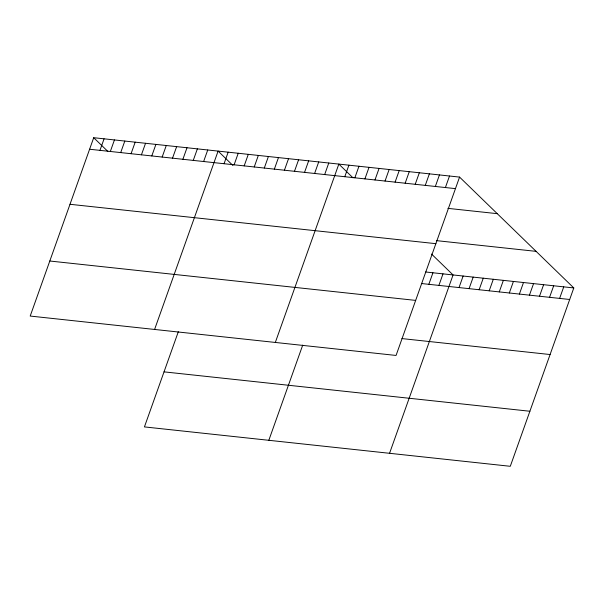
<?xml version="1.0" encoding="UTF-8"?>
<svg xmlns="http://www.w3.org/2000/svg" width="604" height="604" viewBox="0 0 604 604"><rect width="100%" height="100%" fill="white"/><g stroke="black" fill="none" stroke-linecap="round" stroke-linejoin="round"><path stroke-width="0.91" d="M93.711 137.704L30.2 316.058L396.065 355.446L459.569 177.093L93.711 137.704L107.844 151.423M99.962 150.358L104.077 138.814M110.328 151.476L114.443 139.932M120.694 152.593L124.809 141.049M131.06 153.71L135.175 142.167M141.427 154.82L145.541 143.284M151.793 155.938L155.907 144.401M162.159 157.055L166.274 145.511M172.525 158.173L176.64 146.629M182.891 159.29L187.006 147.746M193.257 160.4L197.372 148.863M203.623 161.517L207.738 149.981M154.594 329.444L218.104 151.091L232.91 165.466M224.054 163.722L228.161 152.178M234.118 164.801L238.225 153.257M178.323 331.724L144.431 426.907L510.289 466.296L573.8 287.942L459.569 177.093M244.175 165.881L248.289 154.345M254.239 166.968L258.346 155.424M264.295 168.048L268.41 156.512M274.359 169.135L278.467 157.591M284.424 170.215L288.531 158.678M294.48 171.302L298.595 159.758M304.544 172.382L308.652 160.845M314.601 173.469L318.716 161.925M324.665 174.548L328.772 163.012M275.326 342.445L338.836 164.092L352.97 177.81M344.786 176.715L348.901 165.179M354.85 177.803L358.957 166.259M268.825 440.301L302.717 345.118M364.914 178.882L369.021 167.338M374.971 179.969L379.078 168.425M385.035 181.049L389.142 169.505M395.091 182.136L399.206 170.592M405.156 183.216L409.263 171.672M415.22 184.296L419.327 172.759M425.276 185.383L429.384 173.839M435.341 186.462L439.448 174.926M445.397 187.55L449.512 176.006M428.832 284.318L432.94 272.781M438.897 285.405L443.004 273.861M389.557 453.302L453.068 274.948L431.528 254.042M459.017 287.572L463.125 276.028M469.081 288.652L473.189 277.115M479.138 289.739L483.253 278.195M489.202 290.818L493.309 279.282M499.259 291.906L503.374 280.362M509.323 292.985L513.43 281.449M519.387 294.072L523.494 282.529M529.444 295.152L533.558 283.608M539.508 296.239L543.615 284.695M549.564 297.319L553.679 285.775M559.629 298.399L563.736 286.862M89.596 149.241L455.461 188.629M447.874 208.357L497.266 213.673M436.405 240.626L536.103 251.362M69.996 204.288L435.861 243.676M425.624 271.989L573.8 287.942M421.516 283.533L569.693 299.486M49.8 261.011L415.665 300.399M401.917 338.58L550.085 354.533M164.031 371.86L529.889 411.249"/></g></svg>
